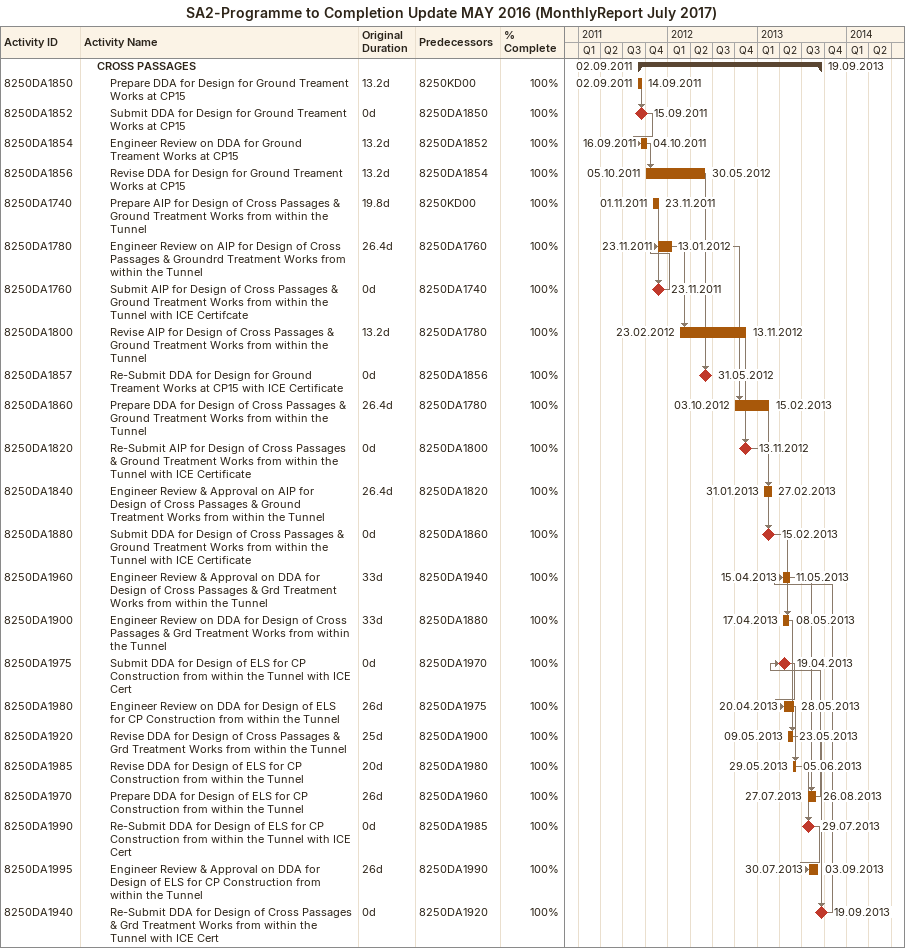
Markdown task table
SA2-Programme to Completion Update MAY 2016 (MonthlyReport July 2017)

| ID | Level | Task | Original duration | Start | Finish | Predecessors | % complete |
|---|---|---|---|---|---|---|---|
|  | 2 | **CROSS PASSAGES** |  | 2011-09-02 | 2013-09-19 |  |  |
| 8250DA1850 | 3 | Prepare DDA for Design for Ground Treament Works at CP15 | 13.2d | 2011-09-02 | 2011-09-14 | 8250KD00 | 100 |
| 8250DA1852 | 3 | Submit DDA for Design for Ground Treament Works at CP15 | 0d | 2011-09-15 | 2011-09-15 | 8250DA1850 | 100 |
| 8250DA1854 | 3 | Engineer Review on DDA for Ground Treament Works at CP15 | 13.2d | 2011-09-16 | 2011-10-04 | 8250DA1852 | 100 |
| 8250DA1856 | 3 | Revise DDA for Design for Ground Treament Works at CP15 | 13.2d | 2011-10-05 | 2012-05-30 | 8250DA1854 | 100 |
| 8250DA1740 | 3 | Prepare AIP for Design of Cross Passages & Ground Treatment Works from within the Tunnel | 19.8d | 2011-11-01 | 2011-11-23 | 8250KD00 | 100 |
| 8250DA1780 | 3 | Engineer Review on AIP for Design of Cross Passages & Groundrd Treatment Works from within the Tunnel | 26.4d | 2011-11-23 | 2012-01-13 | 8250DA1760 | 100 |
| 8250DA1760 | 3 | Submit AIP for Design of Cross Passages & Ground Treatment Works from within the Tunnel with ICE Certifcate | 0d | 2011-11-23 | 2011-11-23 | 8250DA1740 | 100 |
| 8250DA1800 | 3 | Revise AIP for Design of Cross Passages & Ground Treatment Works from within the Tunnel | 13.2d | 2012-02-23 | 2012-11-13 | 8250DA1780 | 100 |
| 8250DA1857 | 3 | Re-Submit DDA for Design for Ground Treament Works at CP15 with ICE Certificate | 0d | 2012-05-31 | 2012-05-31 | 8250DA1856 | 100 |
| 8250DA1860 | 3 | Prepare DDA for Design of Cross Passages & Ground Treatment Works from within the Tunnel | 26.4d | 2012-10-03 | 2013-02-15 | 8250DA1780 | 100 |
| 8250DA1820 | 3 | Re-Submit AIP for Design of Cross Passages & Ground Treatment Works from within the Tunnel with ICE Certificate | 0d | 2012-11-13 | 2012-11-13 | 8250DA1800 | 100 |
| 8250DA1840 | 3 | Engineer Review & Approval on AIP for Design of Cross Passages & Ground Treatment Works from within the Tunnel | 26.4d | 2013-01-31 | 2013-02-27 | 8250DA1820 | 100 |
| 8250DA1880 | 3 | Submit DDA for Design of Cross Passages & Ground Treatment Works from within the Tunnel with ICE Certificate | 0d | 2013-02-15 | 2013-02-15 | 8250DA1860 | 100 |
| 8250DA1960 | 3 | Engineer Review & Approval on DDA for Design of Cross Passages & Grd Treatment Works from within the Tunnel | 33d | 2013-04-15 | 2013-05-11 | 8250DA1940 | 100 |
| 8250DA1900 | 3 | Engineer Review on DDA for Design of Cross Passages & Grd Treatment Works from within the Tunnel | 33d | 2013-04-17 | 2013-05-08 | 8250DA1880 | 100 |
| 8250DA1975 | 3 | Submit DDA for Design of ELS for CP Construction from within the Tunnel with ICE Cert | 0d | 2013-04-19 | 2013-04-19 | 8250DA1970 | 100 |
| 8250DA1980 | 3 | Engineer Review on DDA for Design of ELS for CP Construction from within the Tunnel | 26d | 2013-04-20 | 2013-05-28 | 8250DA1975 | 100 |
| 8250DA1920 | 3 | Revise DDA for Design of Cross Passages & Grd Treatment Works from within the Tunnel | 25d | 2013-05-09 | 2013-05-23 | 8250DA1900 | 100 |
| 8250DA1985 | 3 | Revise DDA for Design of ELS for CP Construction from within the Tunnel | 20d | 2013-05-29 | 2013-06-05 | 8250DA1980 | 100 |
| 8250DA1970 | 3 | Prepare DDA for Design of ELS for CP Construction from within the Tunnel | 26d | 2013-07-27 | 2013-08-26 | 8250DA1960 | 100 |
| 8250DA1990 | 3 | Re-Submit DDA for Design of ELS for CP Construction from within the Tunnel with ICE Cert | 0d | 2013-07-29 | 2013-07-29 | 8250DA1985 | 100 |
| 8250DA1995 | 3 | Engineer Review & Approval on DDA for Design of ELS for CP Construction from within the Tunnel | 26d | 2013-07-30 | 2013-09-03 | 8250DA1990 | 100 |
| 8250DA1940 | 3 | Re-Submit DDA for Design of Cross Passages & Grd Treatment Works from within the Tunnel with ICE Cert | 0d | 2013-09-19 | 2013-09-19 | 8250DA1920 | 100 |
